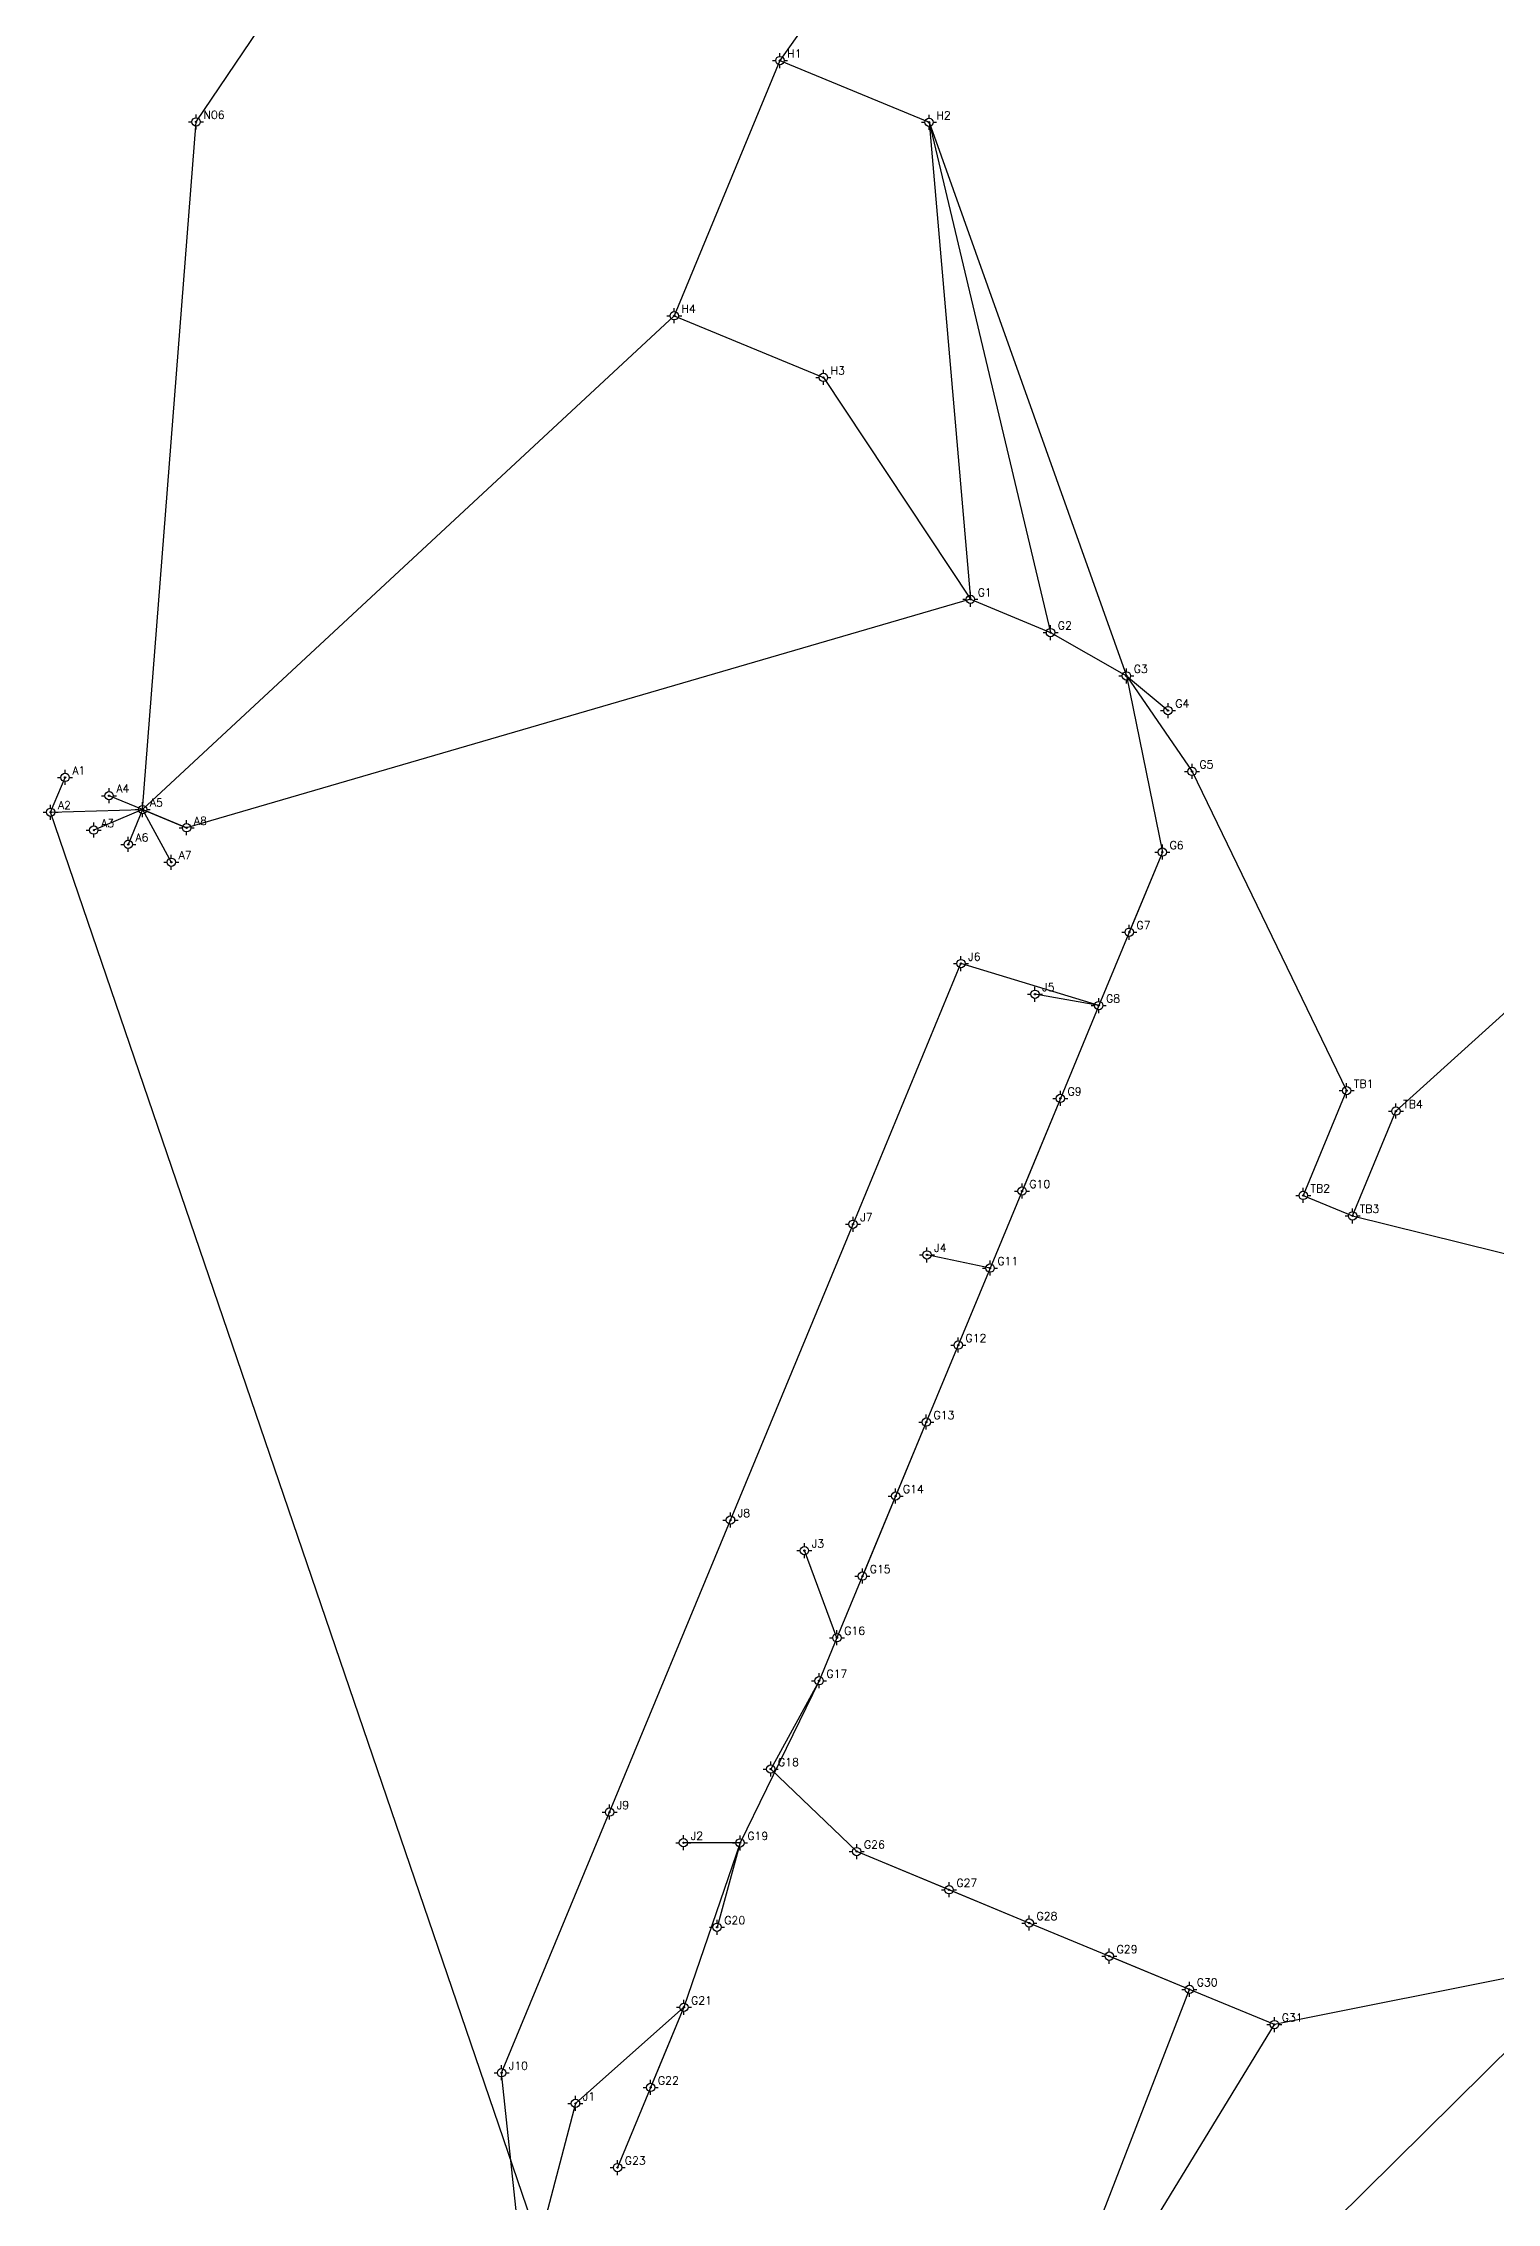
# Model space of a CAD drawing. Header units: millimetres. Extents: x 597474 to 598420, y 1993798 to 1995321.
# Drawn here: x 597617.1 to 597835, y 1994746 to 1995069.8 of the extents above; entities that cross this region are included whole.
import ezdxf
from ezdxf.enums import TextEntityAlignment as Align

# ---------------------------------------------------------------- set-up
doc = ezdxf.new("R2010")
doc.units = ezdxf.units.MM
doc.header["$LTSCALE"] = 0.5
doc.header["$PDMODE"] = 3
doc.header["$PDSIZE"] = 0.04
for name, color, linetype in [('91230_導線點', 7, 'Continuous'), ('CPtElev', 1, 'Continuous'), ('CPtName', 5, 'Continuous'), ('Point3D', 7, 'Continuous'), ('水準測線', 4, 'Continuous')]:
    doc.layers.add(name, color=color, linetype=linetype)
doc.styles.add('CPTELEV', font='romand.shx')
doc.styles.add('CPTNAME', font='romand.shx')
doc.styles.add('細明體', font='')
doc.styles.get('細明體').set_extended_font_data('MingLiU')

# ---------------------------------------------------------------- blocks, each defined once
blk = doc.blocks.new('302')
for points in [[(-2.25, 0), (-1.25, 0)], [(0, 1.25), (0, 2.25)], [(1.25, 0), (2.25, 0)], [(0, -2.25), (0, -1.25)]]:
    blk.add_lwpolyline(points)
for radius in [1.25, 0.2]:
    blk.add_circle((0, 0), radius)
at = {"style": '細明體'}
blk.add_attdef('PT_NO', text='', height=1.88, dxfattribs=at).set_placement((0, 3), align=Align.BOTTOM_CENTER)
blk.add_attdef('HEIGHT', text='', height=1.88, dxfattribs=at).set_placement((3, 0), align=Align.MIDDLE_LEFT)
blk.add_attdef('DESCRIPTION', text='', height=1.88, dxfattribs=at).set_placement((0, -3), align=Align.TOP_CENTER)
blk = doc.blocks.new('CPT')
at = {"layer": 'Point3D'}
blk.add_point((0, 0), dxfattribs=at)
at = {"layer": 'CPtElev', "style": 'CPTELEV'}
blk.add_attdef('CPTELEV', (2.17, -3), '', height=2.4, dxfattribs=at)
at = {"layer": 'CPtName', "style": 'CPTNAME'}
blk.add_attdef('CPTNAME', (2.17, 0.89), '', height=2.4, dxfattribs=at)

msp = doc.modelspace()

# ---------------------------------------------------------------- linework, layer by layer
at = {"layer": '水準測線'}
for points in [[(597640, 1995058), (597727.93, 1995188.03)], [(597747.51, 1995095.49), (597727.53, 1995067.19)], [(597727.53, 1995067.19), (597711.68, 1995028.93)], [(597727.53, 1995067.19), (597749.89, 1995057.93)], [(597631.98, 1994954.89), (597640, 1995058)], [(597749.89, 1995057.93), (597756.09, 1994986.41)], [(597749.89, 1995057.93), (597768.1, 1994981.43)], [(597749.89, 1995057.93), (597779.48, 1994974.93)], [(597631.98, 1994954.89), (597711.68, 1995028.93)], [(597711.68, 1995028.93), (597734.05, 1995019.67)], [(597734.05, 1995019.67), (597756.09, 1994986.41)], [(597756.09, 1994986.41), (597638.57, 1994952.16)], [(597756.09, 1994986.41), (597768.1, 1994981.43)], [(597768.1, 1994981.43), (597779.48, 1994974.93)], [(597779.48, 1994974.93), (597785.72, 1994969.73)], [(597779.48, 1994974.93), (597789.33, 1994960.6)], [(597779.48, 1994974.93), (597784.87, 1994948.5)], [(597618.19, 1994954.48), (597620.36, 1994959.7)], [(597789.33, 1994960.6), (597812.5, 1994912.74)], [(597631.98, 1994954.89), (597626.95, 1994956.97)], [(597618.19, 1994954.48), (597631.98, 1994954.89)], [(597702.19, 1994708.47), (597618.19, 1994954.48)], [(597631.98, 1994954.89), (597624.66, 1994951.8)], [(597631.98, 1994954.89), (597629.82, 1994949.67)], [(597631.98, 1994954.89), (597638.57, 1994952.16)], [(597631.98, 1994954.89), (597636.28, 1994946.99)], [(597638.57, 1994952.16), (597631.98, 1994954.89)], [(597784.87, 1994948.5), (597775.34, 1994925.5)], [(597784.87, 1994948.5), (597779.9, 1994936.5)], [(597819.89, 1994909.68), (597859.71, 1994945.67)], [(597738.49, 1994892.71), (597754.68, 1994931.79)], [(597775.34, 1994925.5), (597754.68, 1994931.79)], [(597775.34, 1994925.5), (597765.77, 1994927.2)], [(597775.34, 1994925.5), (597769.58, 1994911.58)], [(597769.58, 1994911.58), (597759.04, 1994886.14)], [(597769.58, 1994911.58), (597763.84, 1994897.69)], [(597812.5, 1994912.74), (597805.99, 1994897.03)], [(597813.39, 1994893.97), (597819.89, 1994909.68)], [(597805.99, 1994897.03), (597813.39, 1994893.97)], [(597765.57, 1994698.62), (597964.29, 1994895.18)], [(597813.39, 1994893.97), (597867.83, 1994880.5)], [(597720.12, 1994848.36), (597738.49, 1994892.71)], [(597759.04, 1994886.14), (597749.58, 1994888.12)], [(597759.04, 1994886.14), (597749.48, 1994863.05)], [(597759.04, 1994886.14), (597754.26, 1994874.59)], [(597749.48, 1994863.05), (597736.08, 1994830.71)], [(597749.48, 1994863.05), (597739.91, 1994839.95)], [(597749.48, 1994863.05), (597744.88, 1994851.96)], [(597701.98, 1994804.57), (597720.12, 1994848.36)], [(597736.08, 1994830.71), (597731.21, 1994843.77)], [(597736.08, 1994830.71), (597733.41, 1994824.26)], [(597733.41, 1994824.26), (597721.55, 1994799.95)], [(597733.41, 1994824.26), (597726.15, 1994811.03)], [(597739.04, 1994798.66), (597726.15, 1994811.03)], [(597685.8, 1994765.49), (597701.98, 1994804.57)], [(597721.55, 1994799.95), (597713.07, 1994799.98)], [(597721.55, 1994799.95), (597713.13, 1994775.3)], [(597721.55, 1994799.95), (597718.1, 1994787.31)], [(597764.91, 1994787.94), (597739.04, 1994798.66)], [(597752.9, 1994792.92), (597739.04, 1994798.66)], [(597764.91, 1994787.94), (597752.9, 1994792.92)], [(597788.93, 1994777.99), (597764.91, 1994787.94)], [(597788.93, 1994777.99), (597776.92, 1994782.97)], [(597840.97, 1994780.57), (597801.68, 1994772.71)], [(597761.27, 1994706.52), (597788.93, 1994777.99)], [(597801.68, 1994772.71), (597788.93, 1994777.99)], [(597713.13, 1994775.3), (597696.88, 1994760.9)], [(597713.13, 1994775.3), (597703.18, 1994751.27)], [(597713.13, 1994775.3), (597708.15, 1994763.28)], [(597761.27, 1994706.52), (597801.68, 1994772.71)], [(597689.33, 1994732.12), (597685.8, 1994765.49)], [(597696.88, 1994760.9), (597689.33, 1994732.12)]]:
    msp.add_lwpolyline(points, dxfattribs=at)

# ---------------------------------------------------------------- block references
at = {"layer": '91230_導線點'}
ref = msp.add_blockref('CPT', (597727.53, 1995067.19, -999), dxfattribs=dict(at, xscale=0.5, yscale=0.5, zscale=0.5))
ref.add_attrib('CPTNAME', 'H1', (597728.61, 1995067.64, -999), dxfattribs={"layer": 'CPtName', "height": 1.2, "style": 'CPTNAME'})
at = {"layer": '91230_導線點', "xscale": 0.5, "yscale": 0.5, "zscale": 0.5}
for p in [(597727.53, 1995067.19, -999), (597640, 1995058, -999), (597749.89, 1995057.93, -999), (597711.68, 1995028.93, -999), (597734.05, 1995019.67, -999), (597756.09, 1994986.41, -999), (597768.1, 1994981.43, -999), (597779.48, 1994974.93, -999), (597785.72, 1994969.73, -999), (597789.33, 1994960.6, -999), (597620.36, 1994959.7, -999), (597618.19, 1994954.48, -999), (597626.95, 1994956.97, -999), (597631.98, 1994954.89, -999), (597624.66, 1994951.8, -999), (597638.57, 1994952.16, -999), (597629.82, 1994949.67, -999), (597784.87, 1994948.5, -999), (597636.28, 1994946.99, -999), (597779.9, 1994936.5, -999), (597754.68, 1994931.79, -999), (597765.77, 1994927.2, -999), (597775.34, 1994925.5, -999), (597812.5, 1994912.74, -999), (597769.58, 1994911.58, -999), (597819.89, 1994909.68, -999), (597763.84, 1994897.69, -999), (597805.99, 1994897.03, -999), (597738.49, 1994892.71, -999), (597813.39, 1994893.97, -999), (597749.58, 1994888.12, -999), (597759.04, 1994886.14, -999), (597754.26, 1994874.59, -999), (597749.48, 1994863.05, -999), (597744.88, 1994851.96, -999), (597720.12, 1994848.36, -999), (597731.21, 1994843.77, -999), (597739.91, 1994839.95, -999), (597736.08, 1994830.71, -999), (597733.41, 1994824.26, -999), (597726.15, 1994811.03, -999), (597701.98, 1994804.57, -999), (597713.07, 1994799.98, -999), (597721.55, 1994799.95, -999), (597739.04, 1994798.66, -999), (597752.9, 1994792.92, -999), (597718.1, 1994787.31, -999), (597764.91, 1994787.94, -999), (597776.92, 1994782.97, -999), (597788.93, 1994777.99, -999), (597713.13, 1994775.3, -999), (597801.68, 1994772.71, -999), (597685.8, 1994765.49, -999), (597708.15, 1994763.28, -999), (597696.88, 1994760.9, -999), (597703.18, 1994751.27, -999)]:
    msp.add_blockref('302', p, dxfattribs=at)
at = {"layer": '91230_導線點'}
ref = msp.add_blockref('CPT', (597640, 1995058, -999), dxfattribs=dict(at, xscale=0.5, yscale=0.5, zscale=0.5))
ref.add_attrib('CPTNAME', 'N06', (597641.09, 1995058.45, -999), dxfattribs={"layer": 'CPtName', "height": 1.2, "style": 'CPTNAME'})
ref = msp.add_blockref('CPT', (597749.89, 1995057.93, -999), dxfattribs=dict(at, xscale=0.5, yscale=0.5, zscale=0.5))
ref.add_attrib('CPTNAME', 'H2', (597750.98, 1995058.37, -999), dxfattribs={"layer": 'CPtName', "height": 1.2, "style": 'CPTNAME'})
ref = msp.add_blockref('CPT', (597711.68, 1995028.93, -999), dxfattribs=dict(at, xscale=0.5, yscale=0.5, zscale=0.5))
ref.add_attrib('CPTNAME', 'H4', (597712.76, 1995029.38, -999), dxfattribs={"layer": 'CPtName', "height": 1.2, "style": 'CPTNAME'})
ref = msp.add_blockref('CPT', (597734.05, 1995019.67, -999), dxfattribs=dict(at, xscale=0.5, yscale=0.5, zscale=0.5))
ref.add_attrib('CPTNAME', 'H3', (597735.13, 1995020.11, -999), dxfattribs={"layer": 'CPtName', "height": 1.2, "style": 'CPTNAME'})
ref = msp.add_blockref('CPT', (597756.09, 1994986.41, -999), dxfattribs=dict(at, xscale=0.5, yscale=0.5, zscale=0.5))
ref.add_attrib('CPTNAME', 'G1', (597757.18, 1994986.85, -999), dxfattribs={"layer": 'CPtName', "height": 1.2, "style": 'CPTNAME'})
ref = msp.add_blockref('CPT', (597768.1, 1994981.43, -999), dxfattribs=dict(at, xscale=0.5, yscale=0.5, zscale=0.5))
ref.add_attrib('CPTNAME', 'G2', (597769.19, 1994981.88, -999), dxfattribs={"layer": 'CPtName', "height": 1.2, "style": 'CPTNAME'})
ref = msp.add_blockref('CPT', (597779.48, 1994974.93, -999), dxfattribs=dict(at, xscale=0.5, yscale=0.5, zscale=0.5))
ref.add_attrib('CPTNAME', 'G3', (597780.57, 1994975.38, -999), dxfattribs={"layer": 'CPtName', "height": 1.2, "style": 'CPTNAME'})
ref = msp.add_blockref('CPT', (597785.72, 1994969.73, -999), dxfattribs=dict(at, xscale=0.5, yscale=0.5, zscale=0.5))
ref.add_attrib('CPTNAME', 'G4', (597786.81, 1994970.18, -999), dxfattribs={"layer": 'CPtName', "height": 1.2, "style": 'CPTNAME'})
ref = msp.add_blockref('CPT', (597789.33, 1994960.6, -999), dxfattribs=dict(at, xscale=0.5, yscale=0.5, zscale=0.5))
ref.add_attrib('CPTNAME', 'G5', (597790.42, 1994961.05, -999), dxfattribs={"layer": 'CPtName', "height": 1.2, "style": 'CPTNAME'})
ref = msp.add_blockref('CPT', (597620.36, 1994959.7, -999), dxfattribs=dict(at, xscale=0.5, yscale=0.5, zscale=0.5))
ref.add_attrib('CPTNAME', 'A1', (597621.44, 1994960.15, -999), dxfattribs={"layer": 'CPtName', "height": 1.2, "style": 'CPTNAME'})
ref = msp.add_blockref('CPT', (597626.95, 1994956.97, -999), dxfattribs=dict(at, xscale=0.5, yscale=0.5, zscale=0.5))
ref.add_attrib('CPTNAME', 'A4', (597628.04, 1994957.42, -999), dxfattribs={"layer": 'CPtName', "height": 1.2, "style": 'CPTNAME'})
ref = msp.add_blockref('CPT', (597618.19, 1994954.48, -999), dxfattribs=dict(at, xscale=0.5, yscale=0.5, zscale=0.5))
ref.add_attrib('CPTNAME', 'A2', (597619.28, 1994954.93, -999), dxfattribs={"layer": 'CPtName', "height": 1.2, "style": 'CPTNAME'})
ref = msp.add_blockref('CPT', (597631.98, 1994954.89, -999), dxfattribs=dict(at, xscale=0.5, yscale=0.5, zscale=0.5))
ref.add_attrib('CPTNAME', 'A5', (597633.07, 1994955.33, -999), dxfattribs={"layer": 'CPtName', "height": 1.2, "style": 'CPTNAME'})
ref = msp.add_blockref('CPT', (597624.66, 1994951.8, -999), dxfattribs=dict(at, xscale=0.5, yscale=0.5, zscale=0.5))
ref.add_attrib('CPTNAME', 'A3', (597625.75, 1994952.25, -999), dxfattribs={"layer": 'CPtName', "height": 1.2, "style": 'CPTNAME'})
ref = msp.add_blockref('CPT', (597638.57, 1994952.16, -999), dxfattribs=dict(at, xscale=0.5, yscale=0.5, zscale=0.5))
ref.add_attrib('CPTNAME', 'A8', (597639.66, 1994952.6, -999), dxfattribs={"layer": 'CPtName', "height": 1.2, "style": 'CPTNAME'})
ref = msp.add_blockref('CPT', (597629.82, 1994949.67, -999), dxfattribs=dict(at, xscale=0.5, yscale=0.5, zscale=0.5))
ref.add_attrib('CPTNAME', 'A6', (597630.9, 1994950.11, -999), dxfattribs={"layer": 'CPtName', "height": 1.2, "style": 'CPTNAME'})
ref = msp.add_blockref('CPT', (597784.87, 1994948.5, -999), dxfattribs=dict(at, xscale=0.5, yscale=0.5, zscale=0.5))
ref.add_attrib('CPTNAME', 'G6', (597785.96, 1994948.95, -999), dxfattribs={"layer": 'CPtName', "height": 1.2, "style": 'CPTNAME'})
ref = msp.add_blockref('CPT', (597636.28, 1994946.99, -999), dxfattribs=dict(at, xscale=0.5, yscale=0.5, zscale=0.5))
ref.add_attrib('CPTNAME', 'A7', (597637.37, 1994947.43, -999), dxfattribs={"layer": 'CPtName', "height": 1.2, "style": 'CPTNAME'})
ref = msp.add_blockref('CPT', (597779.9, 1994936.5, -999), dxfattribs=dict(at, xscale=0.5, yscale=0.5, zscale=0.5))
ref.add_attrib('CPTNAME', 'G7', (597780.99, 1994936.94, -999), dxfattribs={"layer": 'CPtName', "height": 1.2, "style": 'CPTNAME'})
ref = msp.add_blockref('CPT', (597754.68, 1994931.79, -999), dxfattribs=dict(at, xscale=0.5, yscale=0.5, zscale=0.5))
ref.add_attrib('CPTNAME', 'J6', (597755.76, 1994932.23, -999), dxfattribs={"layer": 'CPtName', "height": 1.2, "style": 'CPTNAME'})
ref = msp.add_blockref('CPT', (597765.77, 1994927.2, -999), dxfattribs=dict(at, xscale=0.5, yscale=0.5, zscale=0.5))
ref.add_attrib('CPTNAME', 'J5', (597766.85, 1994927.64, -999), dxfattribs={"layer": 'CPtName', "height": 1.2, "style": 'CPTNAME'})
ref = msp.add_blockref('CPT', (597775.34, 1994925.5, -999), dxfattribs=dict(at, xscale=0.5, yscale=0.5, zscale=0.5))
ref.add_attrib('CPTNAME', 'G8', (597776.43, 1994925.95, -999), dxfattribs={"layer": 'CPtName', "height": 1.2, "style": 'CPTNAME'})
ref = msp.add_blockref('CPT', (597769.58, 1994911.58, -999), dxfattribs=dict(at, xscale=0.5, yscale=0.5, zscale=0.5))
ref.add_attrib('CPTNAME', 'G9', (597770.66, 1994912.02, -999), dxfattribs={"layer": 'CPtName', "height": 1.2, "style": 'CPTNAME'})
ref = msp.add_blockref('CPT', (597812.5, 1994912.74, -999), dxfattribs=dict(at, xscale=0.5, yscale=0.5, zscale=0.5))
ref.add_attrib('CPTNAME', 'TB1', (597813.59, 1994913.18, -999), dxfattribs={"layer": 'CPtName', "height": 1.2, "style": 'CPTNAME'})
ref = msp.add_blockref('CPT', (597819.89, 1994909.68, -999), dxfattribs=dict(at, xscale=0.5, yscale=0.5, zscale=0.5))
ref.add_attrib('CPTNAME', 'TB4', (597820.98, 1994910.12, -999), dxfattribs={"layer": 'CPtName', "height": 1.2, "style": 'CPTNAME'})
ref = msp.add_blockref('CPT', (597763.84, 1994897.69, -999), dxfattribs=dict(at, xscale=0.5, yscale=0.5, zscale=0.5))
ref.add_attrib('CPTNAME', 'G10', (597764.92, 1994898.14, -999), dxfattribs={"layer": 'CPtName', "height": 1.2, "style": 'CPTNAME'})
ref = msp.add_blockref('CPT', (597805.99, 1994897.03, -999), dxfattribs=dict(at, xscale=0.5, yscale=0.5, zscale=0.5))
ref.add_attrib('CPTNAME', 'TB2', (597807.08, 1994897.48, -999), dxfattribs={"layer": 'CPtName', "height": 1.2, "style": 'CPTNAME'})
ref = msp.add_blockref('CPT', (597738.49, 1994892.71, -999), dxfattribs=dict(at, xscale=0.5, yscale=0.5, zscale=0.5))
ref.add_attrib('CPTNAME', 'J7', (597739.58, 1994893.15, -999), dxfattribs={"layer": 'CPtName', "height": 1.2, "style": 'CPTNAME'})
ref = msp.add_blockref('CPT', (597813.39, 1994893.97, -999), dxfattribs=dict(at, xscale=0.5, yscale=0.5, zscale=0.5))
ref.add_attrib('CPTNAME', 'TB3', (597814.47, 1994894.42, -999), dxfattribs={"layer": 'CPtName', "height": 1.2, "style": 'CPTNAME'})
ref = msp.add_blockref('CPT', (597749.58, 1994888.12, -999), dxfattribs=dict(at, xscale=0.5, yscale=0.5, zscale=0.5))
ref.add_attrib('CPTNAME', 'J4', (597750.66, 1994888.56, -999), dxfattribs={"layer": 'CPtName', "height": 1.2, "style": 'CPTNAME'})
ref = msp.add_blockref('CPT', (597759.04, 1994886.14, -999), dxfattribs=dict(at, xscale=0.5, yscale=0.5, zscale=0.5))
ref.add_attrib('CPTNAME', 'G11', (597760.13, 1994886.59, -999), dxfattribs={"layer": 'CPtName', "height": 1.2, "style": 'CPTNAME'})
ref = msp.add_blockref('CPT', (597754.26, 1994874.59, -999), dxfattribs=dict(at, xscale=0.5, yscale=0.5, zscale=0.5))
ref.add_attrib('CPTNAME', 'G12', (597755.35, 1994875.04, -999), dxfattribs={"layer": 'CPtName', "height": 1.2, "style": 'CPTNAME'})
ref = msp.add_blockref('CPT', (597749.48, 1994863.05, -999), dxfattribs=dict(at, xscale=0.5, yscale=0.5, zscale=0.5))
ref.add_attrib('CPTNAME', 'G13', (597750.56, 1994863.49, -999), dxfattribs={"layer": 'CPtName', "height": 1.2, "style": 'CPTNAME'})
ref = msp.add_blockref('CPT', (597744.88, 1994851.96, -999), dxfattribs=dict(at, xscale=0.5, yscale=0.5, zscale=0.5))
ref.add_attrib('CPTNAME', 'G14', (597745.97, 1994852.41, -999), dxfattribs={"layer": 'CPtName', "height": 1.2, "style": 'CPTNAME'})
ref = msp.add_blockref('CPT', (597720.12, 1994848.36, -999), dxfattribs=dict(at, xscale=0.5, yscale=0.5, zscale=0.5))
ref.add_attrib('CPTNAME', 'J8', (597721.21, 1994848.81, -999), dxfattribs={"layer": 'CPtName', "height": 1.2, "style": 'CPTNAME'})
ref = msp.add_blockref('CPT', (597731.21, 1994843.77, -999), dxfattribs=dict(at, xscale=0.5, yscale=0.5, zscale=0.5))
ref.add_attrib('CPTNAME', 'J3', (597732.3, 1994844.22, -999), dxfattribs={"layer": 'CPtName', "height": 1.2, "style": 'CPTNAME'})
ref = msp.add_blockref('CPT', (597739.91, 1994839.95, -999), dxfattribs=dict(at, xscale=0.5, yscale=0.5, zscale=0.5))
ref.add_attrib('CPTNAME', 'G15', (597741, 1994840.4, -999), dxfattribs={"layer": 'CPtName', "height": 1.2, "style": 'CPTNAME'})
ref = msp.add_blockref('CPT', (597736.08, 1994830.71, -999), dxfattribs=dict(at, xscale=0.5, yscale=0.5, zscale=0.5))
ref.add_attrib('CPTNAME', 'G16', (597737.17, 1994831.16, -999), dxfattribs={"layer": 'CPtName', "height": 1.2, "style": 'CPTNAME'})
ref = msp.add_blockref('CPT', (597733.41, 1994824.26, -999), dxfattribs=dict(at, xscale=0.5, yscale=0.5, zscale=0.5))
ref.add_attrib('CPTNAME', 'G17', (597734.5, 1994824.71, -999), dxfattribs={"layer": 'CPtName', "height": 1.2, "style": 'CPTNAME'})
ref = msp.add_blockref('CPT', (597726.15, 1994811.03, -999), dxfattribs=dict(at, xscale=0.5, yscale=0.5, zscale=0.5))
ref.add_attrib('CPTNAME', 'G18', (597727.23, 1994811.48, -999), dxfattribs={"layer": 'CPtName', "height": 1.2, "style": 'CPTNAME'})
ref = msp.add_blockref('CPT', (597701.98, 1994804.57, -999), dxfattribs=dict(at, xscale=0.5, yscale=0.5, zscale=0.5))
ref.add_attrib('CPTNAME', 'J9', (597703.07, 1994805.02, -999), dxfattribs={"layer": 'CPtName', "height": 1.2, "style": 'CPTNAME'})
ref = msp.add_blockref('CPT', (597713.07, 1994799.98, -999), dxfattribs=dict(at, xscale=0.5, yscale=0.5, zscale=0.5))
ref.add_attrib('CPTNAME', 'J2', (597714.16, 1994800.42, -999), dxfattribs={"layer": 'CPtName', "height": 1.2, "style": 'CPTNAME'})
ref = msp.add_blockref('CPT', (597721.55, 1994799.95, -999), dxfattribs=dict(at, xscale=0.5, yscale=0.5, zscale=0.5))
ref.add_attrib('CPTNAME', 'G19', (597722.64, 1994800.39, -999), dxfattribs={"layer": 'CPtName', "height": 1.2, "style": 'CPTNAME'})
ref = msp.add_blockref('CPT', (597739.04, 1994798.66, -999), dxfattribs=dict(at, xscale=0.5, yscale=0.5, zscale=0.5))
ref.add_attrib('CPTNAME', 'G26', (597740.13, 1994799.1, -999), dxfattribs={"layer": 'CPtName', "height": 1.2, "style": 'CPTNAME'})
ref = msp.add_blockref('CPT', (597752.9, 1994792.92, -999), dxfattribs=dict(at, xscale=0.5, yscale=0.5, zscale=0.5))
ref.add_attrib('CPTNAME', 'G27', (597753.99, 1994793.36, -999), dxfattribs={"layer": 'CPtName', "height": 1.2, "style": 'CPTNAME'})
ref = msp.add_blockref('CPT', (597718.1, 1994787.31, -999), dxfattribs=dict(at, xscale=0.5, yscale=0.5, zscale=0.5))
ref.add_attrib('CPTNAME', 'G20', (597719.19, 1994787.75, -999), dxfattribs={"layer": 'CPtName', "height": 1.2, "style": 'CPTNAME'})
ref = msp.add_blockref('CPT', (597764.91, 1994787.94, -999), dxfattribs=dict(at, xscale=0.5, yscale=0.5, zscale=0.5))
ref.add_attrib('CPTNAME', 'G28', (597766, 1994788.39, -999), dxfattribs={"layer": 'CPtName', "height": 1.2, "style": 'CPTNAME'})
ref = msp.add_blockref('CPT', (597776.92, 1994782.97, -999), dxfattribs=dict(at, xscale=0.5, yscale=0.5, zscale=0.5))
ref.add_attrib('CPTNAME', 'G29', (597778.01, 1994783.41, -999), dxfattribs={"layer": 'CPtName', "height": 1.2, "style": 'CPTNAME'})
ref = msp.add_blockref('CPT', (597788.93, 1994777.99, -999), dxfattribs=dict(at, xscale=0.5, yscale=0.5, zscale=0.5))
ref.add_attrib('CPTNAME', 'G30', (597790.02, 1994778.44, -999), dxfattribs={"layer": 'CPtName', "height": 1.2, "style": 'CPTNAME'})
ref = msp.add_blockref('CPT', (597713.13, 1994775.3, -999), dxfattribs=dict(at, xscale=0.5, yscale=0.5, zscale=0.5))
ref.add_attrib('CPTNAME', 'G21', (597714.21, 1994775.74, -999), dxfattribs={"layer": 'CPtName', "height": 1.2, "style": 'CPTNAME'})
ref = msp.add_blockref('CPT', (597801.68, 1994772.71, -999), dxfattribs=dict(at, xscale=0.5, yscale=0.5, zscale=0.5))
ref.add_attrib('CPTNAME', 'G31', (597802.76, 1994773.16, -999), dxfattribs={"layer": 'CPtName', "height": 1.2, "style": 'CPTNAME'})
ref = msp.add_blockref('CPT', (597685.8, 1994765.49, -999), dxfattribs=dict(at, xscale=0.5, yscale=0.5, zscale=0.5))
ref.add_attrib('CPTNAME', 'J10', (597686.88, 1994765.94, -999), dxfattribs={"layer": 'CPtName', "height": 1.2, "style": 'CPTNAME'})
ref = msp.add_blockref('CPT', (597708.15, 1994763.28, -999), dxfattribs=dict(at, xscale=0.5, yscale=0.5, zscale=0.5))
ref.add_attrib('CPTNAME', 'G22', (597709.24, 1994763.73, -999), dxfattribs={"layer": 'CPtName', "height": 1.2, "style": 'CPTNAME'})
ref = msp.add_blockref('CPT', (597696.88, 1994760.9, -999), dxfattribs=dict(at, xscale=0.5, yscale=0.5, zscale=0.5))
ref.add_attrib('CPTNAME', 'J1', (597697.97, 1994761.34, -999), dxfattribs={"layer": 'CPtName', "height": 1.2, "style": 'CPTNAME'})
ref = msp.add_blockref('CPT', (597703.18, 1994751.27, -999), dxfattribs=dict(at, xscale=0.5, yscale=0.5, zscale=0.5))
ref.add_attrib('CPTNAME', 'G23', (597704.27, 1994751.72, -999), dxfattribs={"layer": 'CPtName', "height": 1.2, "style": 'CPTNAME'})

doc.saveas('drawing.dxf')
